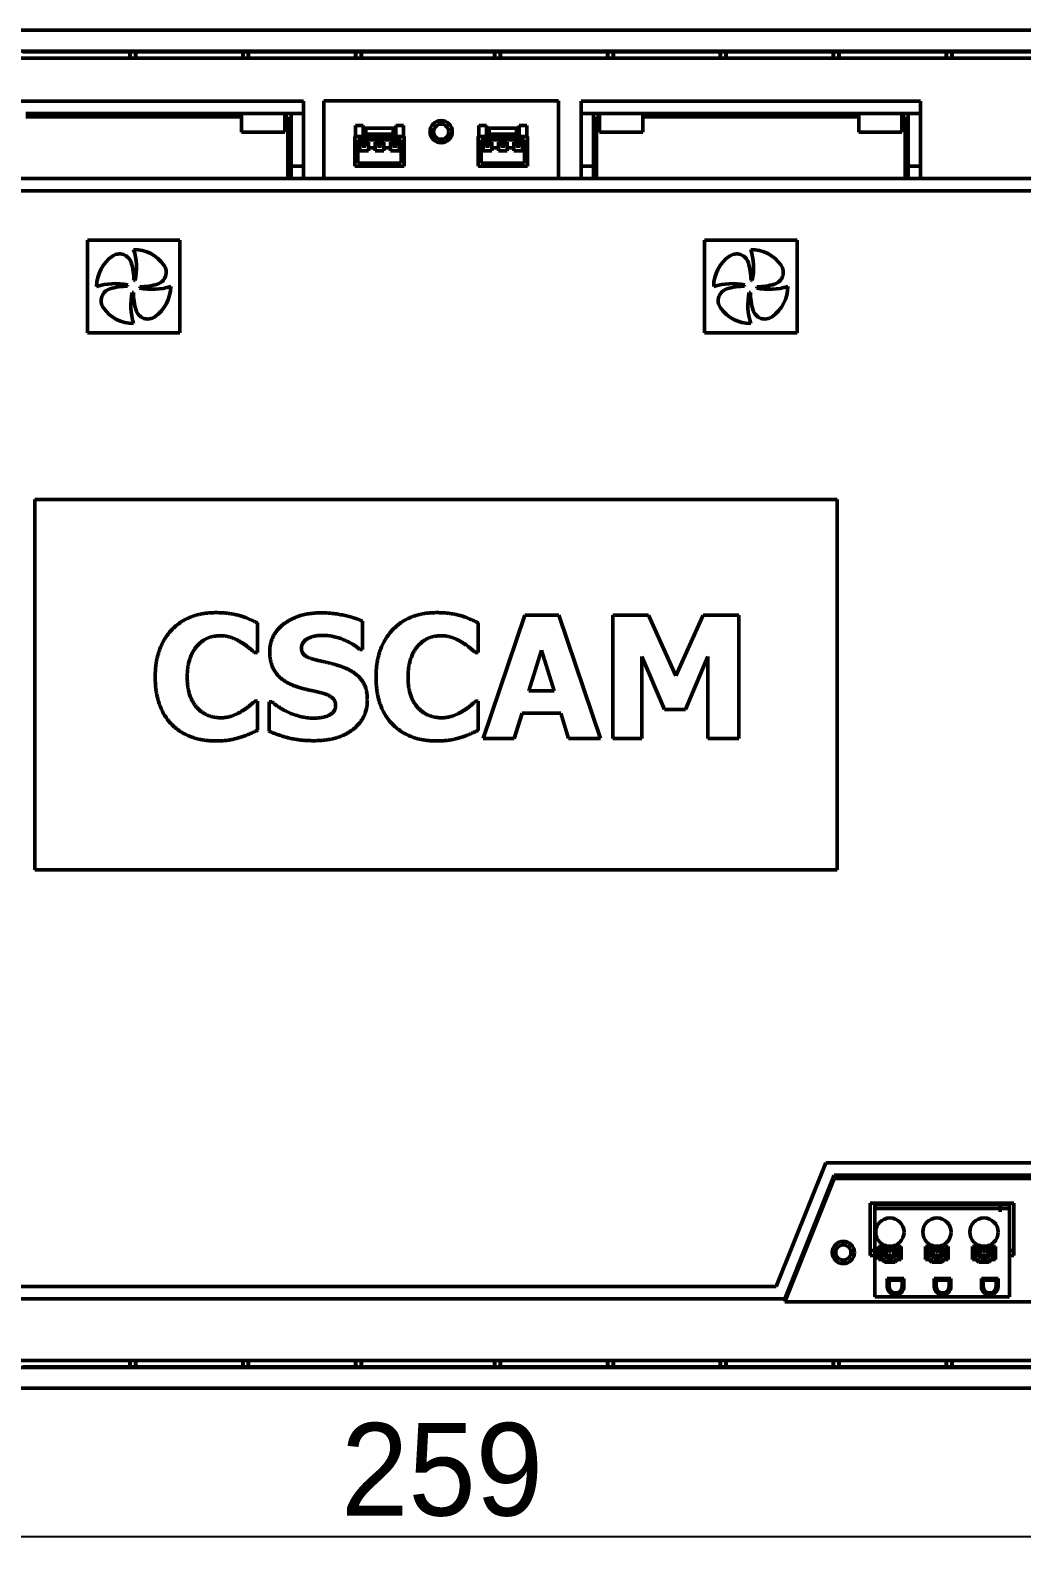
# Model space of a CAD drawing. Header units: millimetres. Extents: x 3233 to 5433, y 589 to 1940.
# Drawn here: x 4158.5 to 4319.2, y 1182.7 to 1428.2 of the extents above; entities that cross this region are included whole.
import ezdxf

# ---------------------------------------------------------------- set-up
doc = ezdxf.new("R2010")
doc.units = ezdxf.units.MM
doc.header["$LTSCALE"] = 1.8
doc.layers.add('외형선(ISO)', color=7, linetype='Continuous', lineweight=50)
doc.layers.add('치수(ISO)', color=7, linetype='Continuous', lineweight=25)
doc.styles.add('레이블 문자 (JIS)', font='')
doc.styles.get('레이블 문자 (JIS)').set_extended_font_data('Gulim')
doc.dimstyles.new('복사 대상기본값 (JIS)', dxfattribs={"dimscale": 1.5, "dimtxt": 3, "dimasz": 2, "dimexe": 1, "dimexo": 0.5, "dimgap": 0.8, "dimtad": 1, "dimdsep": 46, "dimtxsty": '레이블 문자 (JIS)', "dimblk": 'Filled-1', "dimcen": 0.09, "dimdle": 10, "dimclrd": 256, "dimclre": 256, "dimclrt": 256, "dimazin": 2, "dimtfac": 0.666667, "dimtmove": 0, "dimatfit": 3, "dimldrblk": 'OPEN', "dimfxl": 1, "dimtolj": 1, "dimtzin": 0, "dimlwd": -1, "dimlwe": -1, "dimarcsym": 0})

# ---------------------------------------------------------------- blocks, each defined once
blk = doc.blocks.new('Filled-1')
at = {"color": 0}
for p, q in [((0, 0), (-1, 0.1)), ((-1, 0.1), (-1, -0.1)), ((-1, 0), (0, 0)), ((-1, -0.1), (0, 0))]:
    blk.add_line(p, q, dxfattribs=at)
at = {"color": 0, "flags": 128}
blk.add_lwpolyline([(-1, -0.1), (0, 0), (-1, 0.1), (-1, -0.1)], dxfattribs=at)
at = {"color": 0}
blk.add_solid([(-1, -0.1), (0, 0), (-1, 0.1), (-1, -0.1)], dxfattribs=at)
blk = doc.blocks.new('*D377')
at = {"layer": 'Defpoints', "color": 0}
for p in [(4095.75, 1224.67), (4354.75, 1224.67), (4354.75, 1184.16)]:
    blk.add_point(p, dxfattribs=at)
at = {"layer": '치수(ISO)'}
for p, q in [((4095.75, 1223.92), (4095.75, 1182.66)), ((4354.75, 1223.92), (4354.75, 1182.66)), ((4098.75, 1184.16), (4351.75, 1184.16))]:
    blk.add_line(p, q, dxfattribs=at)
at = {"layer": '치수(ISO)', "linetype": 'ByBlock', "xscale": 3, "yscale": 3, "zscale": 3, "rotation": 180}
blk.add_blockref('Filled-1', (4095.75, 1184.16), dxfattribs=at)
at = {"layer": '치수(ISO)', "linetype": 'ByBlock', "xscale": 3, "yscale": 3, "zscale": 3}
blk.add_blockref('Filled-1', (4354.75, 1184.16), dxfattribs=at)
at = {"layer": '치수(ISO)', "insert": (4208.85, 1202.54), "char_height": 15, "attachment_point": 1, "style": '레이블 문자 (JIS)'}
blk.add_mtext('\\A1;259', dxfattribs=at)
blk = doc.blocks.new('_Open')
at = {"color": 0, "linetype": 'ByBlock', "lineweight": -2}
for p, q in [((-1, 0.167), (0, 0)), ((-1, -0.167), (0, 0)), ((0, 0), (-1, 0))]:
    blk.add_line(p, q, dxfattribs=at)

msp = doc.modelspace()

# ---------------------------------------------------------------- linework, layer by layer
at = {"layer": '외형선(ISO)'}
for p, q in [((4075.245, 1428.165), (4363.245, 1428.165)), ((4082.458, 1424.805), (4356.032, 1424.805)), ((4174.613, 1424.674), (4157.278, 1424.674)), ((4174.613, 1424.674), (4174.665, 1424.7)), ((4174.613, 1423.665), (4174.613, 1424.674)), ((4174.665, 1423.665), (4174.665, 1424.7)), ((4174.665, 1424.7), (4175.525, 1424.7)), ((4175.525, 1424.7), (4175.525, 1423.665)), ((4175.525, 1424.7), (4175.578, 1424.674)), ((4192.913, 1424.674), (4175.578, 1424.674)), ((4175.578, 1424.674), (4175.578, 1423.665)), ((4192.913, 1424.674), (4192.965, 1424.7)), ((4192.913, 1423.665), (4192.913, 1424.674)), ((4192.965, 1423.665), (4192.965, 1424.7)), ((4192.965, 1424.7), (4193.825, 1424.7)), ((4193.825, 1424.7), (4193.825, 1423.665)), ((4193.825, 1424.7), (4193.878, 1424.674)), ((4211.213, 1424.674), (4193.878, 1424.674)), ((4193.878, 1424.674), (4193.878, 1423.665)), ((4211.213, 1424.674), (4211.265, 1424.7)), ((4211.213, 1423.665), (4211.213, 1424.674)), ((4211.265, 1423.665), (4211.265, 1424.7)), ((4211.265, 1424.7), (4212.125, 1424.7)), ((4212.125, 1424.7), (4212.125, 1423.665)), ((4212.125, 1424.7), (4212.178, 1424.674)), ((4233.713, 1424.674), (4212.178, 1424.674)), ((4212.178, 1424.674), (4212.178, 1423.665)), ((4233.713, 1424.674), (4233.765, 1424.7)), ((4233.713, 1423.665), (4233.713, 1424.674)), ((4233.765, 1423.665), (4233.765, 1424.7)), ((4233.765, 1424.7), (4234.625, 1424.7)), ((4234.625, 1424.7), (4234.625, 1423.665)), ((4234.625, 1424.7), (4234.678, 1424.674)), ((4252.013, 1424.674), (4234.678, 1424.674)), ((4234.678, 1424.674), (4234.678, 1423.665)), ((4252.013, 1424.674), (4252.065, 1424.7)), ((4252.013, 1423.665), (4252.013, 1424.674)), ((4252.065, 1423.665), (4252.065, 1424.7)), ((4252.065, 1424.7), (4252.925, 1424.7)), ((4252.925, 1424.7), (4252.925, 1423.665)), ((4252.925, 1424.7), (4252.978, 1424.674)), ((4270.313, 1424.674), (4252.978, 1424.674)), ((4252.978, 1424.674), (4252.978, 1423.665)), ((4270.313, 1424.674), (4270.365, 1424.7)), ((4270.313, 1423.665), (4270.313, 1424.674)), ((4270.365, 1423.665), (4270.365, 1424.7)), ((4270.365, 1424.7), (4271.225, 1424.7)), ((4271.225, 1424.7), (4271.225, 1423.665)), ((4271.225, 1424.7), (4271.278, 1424.674)), ((4288.613, 1424.674), (4271.278, 1424.674)), ((4271.278, 1424.674), (4271.278, 1423.665)), ((4288.613, 1424.674), (4288.665, 1424.7)), ((4288.613, 1423.665), (4288.613, 1424.674)), ((4288.665, 1423.665), (4288.665, 1424.7)), ((4288.665, 1424.7), (4289.525, 1424.7)), ((4289.525, 1424.7), (4289.525, 1423.665)), ((4289.525, 1424.7), (4289.578, 1424.674)), ((4306.913, 1424.674), (4289.578, 1424.674)), ((4289.578, 1424.674), (4289.578, 1423.665)), ((4306.913, 1424.674), (4306.965, 1424.7)), ((4306.913, 1423.665), (4306.913, 1424.674)), ((4306.965, 1423.665), (4306.965, 1424.7)), ((4306.965, 1424.7), (4307.825, 1424.7)), ((4307.825, 1424.7), (4307.825, 1423.665)), ((4307.825, 1424.7), (4307.878, 1424.674)), ((4328.513, 1424.674), (4307.878, 1424.674)), ((4307.878, 1424.674), (4307.878, 1423.665)), ((4101.745, 1423.665), (4336.745, 1423.665)), ((4147.745, 1416.665), (4202.745, 1416.665)), ((4202.745, 1414.665), (4202.745, 1416.665)), ((4206.075, 1416.735), (4206.075, 1404.165)), ((4244.075, 1416.735), (4206.075, 1416.735)), ((4244.075, 1404.165), (4244.075, 1416.735)), ((4247.745, 1416.665), (4247.745, 1414.665)), ((4247.745, 1416.665), (4302.745, 1416.665)), ((4302.745, 1414.665), (4302.745, 1416.665)), ((4192.745, 1414.665), (4157.745, 1414.665)), ((4192.745, 1414.165), (4157.745, 1414.165)), ((4160.745, 1414.665), (4160.745, 1414.165)), ((4189.745, 1414.165), (4189.745, 1414.665)), ((4199.745, 1414.665), (4192.745, 1414.665)), ((4192.745, 1414.665), (4192.745, 1411.665)), ((4199.745, 1411.665), (4199.745, 1414.665)), ((4202.745, 1414.665), (4199.745, 1414.665)), ((4199.745, 1414.165), (4200.245, 1414.165)), ((4200.245, 1404.165), (4200.245, 1414.165)), ((4200.745, 1406.165), (4200.745, 1414.665)), ((4202.745, 1406.165), (4202.745, 1414.665)), ((4247.745, 1414.665), (4247.745, 1406.165)), ((4250.745, 1414.665), (4247.745, 1414.665)), ((4249.745, 1414.665), (4249.745, 1406.165)), ((4250.245, 1414.165), (4250.745, 1414.165)), ((4250.245, 1414.165), (4250.245, 1404.165)), ((4250.745, 1414.665), (4250.745, 1411.665)), ((4257.745, 1414.665), (4250.745, 1414.665)), ((4257.745, 1411.665), (4257.745, 1414.665)), ((4292.745, 1414.665), (4257.745, 1414.665)), ((4292.745, 1414.165), (4257.745, 1414.165)), ((4260.745, 1414.665), (4260.745, 1414.165)), ((4289.745, 1414.165), (4289.745, 1414.665)), ((4299.745, 1414.665), (4292.745, 1414.665)), ((4292.745, 1414.665), (4292.745, 1411.665)), ((4299.745, 1411.665), (4299.745, 1414.665)), ((4302.745, 1414.665), (4299.745, 1414.665)), ((4299.745, 1414.165), (4300.245, 1414.165)), ((4300.245, 1404.165), (4300.245, 1414.165)), ((4300.745, 1406.165), (4300.745, 1414.665)), ((4302.745, 1414.665), (4302.745, 1406.165)), ((4199.745, 1411.665), (4192.745, 1411.665)), ((4211.175, 1412.735), (4212.425, 1412.735)), ((4211.175, 1410.935), (4211.175, 1412.735)), ((4212.425, 1410.935), (4212.425, 1412.735)), ((4212.425, 1412.335), (4212.575, 1412.335)), ((4212.575, 1412.335), (4212.575, 1411.335)), ((4212.575, 1412.335), (4212.866, 1412.335)), ((4212.866, 1411.335), (4212.866, 1412.335)), ((4212.866, 1412.335), (4217.284, 1412.335)), ((4217.284, 1412.335), (4217.575, 1412.335)), ((4217.284, 1412.335), (4217.284, 1411.335)), ((4217.575, 1412.335), (4217.725, 1412.335)), ((4217.575, 1412.335), (4217.575, 1411.335)), ((4217.725, 1412.735), (4217.725, 1410.935)), ((4217.725, 1412.735), (4218.975, 1412.735)), ((4218.975, 1412.735), (4218.975, 1410.935)), ((4231.175, 1412.735), (4232.425, 1412.735)), ((4231.175, 1410.935), (4231.175, 1412.735)), ((4232.425, 1410.935), (4232.425, 1412.735)), ((4232.425, 1412.335), (4232.575, 1412.335)), ((4232.575, 1412.335), (4232.575, 1411.335)), ((4232.575, 1412.335), (4232.866, 1412.335)), ((4232.866, 1411.335), (4232.866, 1412.335)), ((4232.866, 1412.335), (4237.284, 1412.335)), ((4237.284, 1412.335), (4237.575, 1412.335)), ((4237.284, 1412.335), (4237.284, 1411.335)), ((4237.575, 1412.335), (4237.725, 1412.335)), ((4237.575, 1412.335), (4237.575, 1411.335)), ((4237.725, 1412.735), (4237.725, 1410.935)), ((4237.725, 1412.735), (4238.975, 1412.735)), ((4238.975, 1412.735), (4238.975, 1410.935)), ((4250.745, 1411.665), (4257.745, 1411.665)), ((4299.745, 1411.665), (4292.745, 1411.665)), ((4219.075, 1410.935), (4211.075, 1410.935)), ((4211.075, 1406.135), (4211.075, 1410.935)), ((4211.575, 1406.635), (4211.575, 1410.435)), ((4218.575, 1410.435), (4211.575, 1410.435)), ((4211.875, 1409.135), (4211.875, 1410.045)), ((4211.875, 1410.045), (4212.258, 1410.045)), ((4212.258, 1409.418), (4212.258, 1410.053)), ((4212.258, 1410.053), (4212.575, 1410.053)), ((4212.258, 1409.418), (4212.575, 1409.418)), ((4212.425, 1411.285), (4212.575, 1411.285)), ((4212.575, 1411.335), (4212.866, 1411.335)), ((4212.575, 1411.335), (4212.575, 1410.935)), ((4212.575, 1410.053), (4212.893, 1410.053)), ((4212.575, 1409.418), (4212.575, 1410.053)), ((4212.575, 1409.418), (4212.893, 1409.418)), ((4212.866, 1411.335), (4217.284, 1411.335)), ((4212.893, 1409.418), (4212.893, 1410.053)), ((4212.893, 1410.045), (4213.275, 1410.045)), ((4213.275, 1410.045), (4213.275, 1409.135)), ((4214.375, 1410.045), (4214.375, 1409.135)), ((4214.375, 1410.045), (4214.758, 1410.045)), ((4214.758, 1410.053), (4215.075, 1410.053)), ((4214.758, 1409.418), (4214.758, 1410.053)), ((4214.758, 1409.418), (4215.075, 1409.418)), ((4215.075, 1410.053), (4215.393, 1410.053)), ((4215.075, 1409.418), (4215.075, 1410.053)), ((4215.075, 1409.418), (4215.393, 1409.418)), ((4215.393, 1409.418), (4215.393, 1410.053)), ((4215.393, 1410.045), (4215.775, 1410.045)), ((4215.775, 1410.045), (4215.775, 1409.135)), ((4216.875, 1410.045), (4216.875, 1409.135)), ((4216.875, 1410.045), (4217.258, 1410.045)), ((4217.258, 1409.418), (4217.258, 1410.053)), ((4217.258, 1410.053), (4217.575, 1410.053)), ((4217.258, 1409.418), (4217.575, 1409.418)), ((4217.284, 1411.335), (4217.575, 1411.335)), ((4217.575, 1411.335), (4217.575, 1410.935)), ((4217.575, 1411.285), (4217.725, 1411.285)), ((4217.575, 1410.053), (4217.893, 1410.053)), ((4217.575, 1409.418), (4217.575, 1410.053)), ((4217.575, 1409.418), (4217.893, 1409.418)), ((4217.893, 1409.418), (4217.893, 1410.053)), ((4217.893, 1410.045), (4218.275, 1410.045)), ((4218.275, 1410.045), (4218.275, 1409.135)), ((4218.575, 1406.635), (4218.575, 1410.435)), ((4219.075, 1410.935), (4219.075, 1406.135)), ((4239.075, 1410.935), (4231.075, 1410.935)), ((4231.075, 1406.135), (4231.075, 1410.935)), ((4231.575, 1406.635), (4231.575, 1410.435)), ((4238.575, 1410.435), (4231.575, 1410.435)), ((4231.875, 1409.135), (4231.875, 1410.045)), ((4231.875, 1410.045), (4232.258, 1410.045)), ((4232.258, 1409.418), (4232.258, 1410.053)), ((4232.258, 1410.053), (4232.575, 1410.053)), ((4232.258, 1409.418), (4232.575, 1409.418)), ((4232.425, 1411.285), (4232.575, 1411.285)), ((4232.575, 1411.335), (4232.866, 1411.335)), ((4232.575, 1411.335), (4232.575, 1410.935)), ((4232.575, 1410.053), (4232.893, 1410.053)), ((4232.575, 1409.418), (4232.575, 1410.053)), ((4232.575, 1409.418), (4232.893, 1409.418)), ((4232.866, 1411.335), (4237.284, 1411.335)), ((4232.893, 1409.418), (4232.893, 1410.053)), ((4232.893, 1410.045), (4233.275, 1410.045)), ((4233.275, 1410.045), (4233.275, 1409.135)), ((4234.375, 1410.045), (4234.375, 1409.135)), ((4234.375, 1410.045), (4234.758, 1410.045)), ((4234.758, 1410.053), (4235.075, 1410.053)), ((4234.758, 1409.418), (4234.758, 1410.053)), ((4234.758, 1409.418), (4235.075, 1409.418)), ((4235.075, 1410.053), (4235.393, 1410.053)), ((4235.075, 1409.418), (4235.075, 1410.053)), ((4235.075, 1409.418), (4235.393, 1409.418)), ((4235.393, 1409.418), (4235.393, 1410.053)), ((4235.393, 1410.045), (4235.775, 1410.045)), ((4235.775, 1410.045), (4235.775, 1409.135)), ((4236.875, 1410.045), (4236.875, 1409.135)), ((4236.875, 1410.045), (4237.258, 1410.045)), ((4237.258, 1409.418), (4237.258, 1410.053)), ((4237.258, 1410.053), (4237.575, 1410.053)), ((4237.258, 1409.418), (4237.575, 1409.418)), ((4237.284, 1411.335), (4237.575, 1411.335)), ((4237.575, 1411.335), (4237.575, 1410.935)), ((4237.575, 1411.285), (4237.725, 1411.285)), ((4237.575, 1410.053), (4237.893, 1410.053)), ((4237.575, 1409.418), (4237.575, 1410.053)), ((4237.575, 1409.418), (4237.893, 1409.418)), ((4237.893, 1409.418), (4237.893, 1410.053)), ((4237.893, 1410.045), (4238.275, 1410.045)), ((4238.275, 1410.045), (4238.275, 1409.135)), ((4238.575, 1406.635), (4238.575, 1410.435)), ((4239.075, 1410.935), (4239.075, 1406.135)), ((4200.745, 1408.665), (4200.245, 1408.665)), ((4211.575, 1409.135), (4211.875, 1409.135)), ((4211.875, 1408.645), (4211.875, 1409.135)), ((4213.275, 1408.645), (4211.875, 1408.645)), ((4213.275, 1408.645), (4213.275, 1409.135)), ((4213.275, 1409.135), (4214.375, 1409.135)), ((4214.375, 1408.645), (4214.375, 1409.135)), ((4215.775, 1408.645), (4214.375, 1408.645)), ((4215.775, 1409.135), (4216.875, 1409.135)), ((4215.775, 1408.645), (4215.775, 1409.135)), ((4216.875, 1408.645), (4216.875, 1409.135)), ((4218.275, 1408.645), (4216.875, 1408.645)), ((4218.275, 1409.135), (4218.575, 1409.135)), ((4218.275, 1408.645), (4218.275, 1409.135)), ((4231.575, 1409.135), (4231.875, 1409.135)), ((4231.875, 1408.645), (4231.875, 1409.135)), ((4233.275, 1408.645), (4231.875, 1408.645)), ((4233.275, 1408.645), (4233.275, 1409.135)), ((4233.275, 1409.135), (4234.375, 1409.135)), ((4234.375, 1408.645), (4234.375, 1409.135)), ((4235.775, 1408.645), (4234.375, 1408.645)), ((4235.775, 1409.135), (4236.875, 1409.135)), ((4235.775, 1408.645), (4235.775, 1409.135)), ((4236.875, 1408.645), (4236.875, 1409.135)), ((4238.275, 1408.645), (4236.875, 1408.645)), ((4238.275, 1409.135), (4238.575, 1409.135)), ((4238.275, 1408.645), (4238.275, 1409.135)), ((4250.245, 1408.665), (4249.745, 1408.665)), ((4300.745, 1408.665), (4300.245, 1408.665)), ((4200.745, 1404.165), (4200.745, 1406.165)), ((4200.745, 1406.165), (4202.745, 1406.165)), ((4202.745, 1406.165), (4202.745, 1404.165)), ((4219.075, 1406.135), (4211.075, 1406.135)), ((4218.575, 1406.635), (4211.575, 1406.635)), ((4239.075, 1406.135), (4231.075, 1406.135)), ((4238.575, 1406.635), (4231.575, 1406.635)), ((4247.745, 1404.165), (4247.745, 1406.165)), ((4247.745, 1406.165), (4249.745, 1406.165)), ((4249.745, 1406.165), (4249.745, 1404.165)), ((4300.745, 1404.165), (4300.745, 1406.165)), ((4300.745, 1406.165), (4302.745, 1406.165)), ((4302.745, 1406.165), (4302.745, 1404.165)), ((4107.745, 1404.165), (4342.745, 1404.165)), ((4340.745, 1402.165), (4109.745, 1402.165)), ((4167.745, 1379.165), (4167.745, 1394.165)), ((4167.745, 1394.165), (4182.745, 1394.165)), ((4182.745, 1394.165), (4182.745, 1379.165)), ((4267.745, 1379.165), (4267.745, 1394.165)), ((4267.745, 1394.165), (4282.745, 1394.165)), ((4282.745, 1394.165), (4282.745, 1379.165)), ((4182.745, 1379.165), (4167.745, 1379.165)), ((4282.745, 1379.165), (4267.745, 1379.165)), ((4159.245, 1292.165), (4159.245, 1352.165)), ((4159.245, 1352.165), (4289.245, 1352.165)), ((4289.245, 1352.165), (4289.245, 1292.165)), ((4231.899, 1313.435), (4238.657, 1333.435)), ((4238.657, 1333.435), (4244.135, 1333.435)), ((4244.135, 1333.435), (4250.894, 1313.435)), ((4252.887, 1313.435), (4252.887, 1333.435)), ((4252.887, 1333.435), (4258.673, 1333.435)), ((4258.673, 1333.435), (4263.114, 1323.565)), ((4263.114, 1323.565), (4267.523, 1333.435)), ((4267.523, 1333.435), (4273.309, 1333.435)), ((4273.309, 1333.435), (4273.309, 1313.435)), ((4195.302, 1332.155), (4195.302, 1327.39)), ((4212.32, 1332.446), (4212.32, 1327.876)), ((4231.088, 1332.155), (4231.088, 1327.39)), ((4195.302, 1327.39), (4194.8, 1327.39)), ((4212.32, 1327.876), (4211.882, 1327.876)), ((4231.088, 1327.39), (4230.586, 1327.39)), ((4239.273, 1321.15), (4241.331, 1327.762)), ((4241.331, 1327.762), (4243.374, 1321.15)), ((4261.25, 1318.135), (4257.62, 1326.693)), ((4257.62, 1326.693), (4257.62, 1313.435)), ((4268.317, 1326.693), (4264.686, 1318.135)), ((4268.317, 1313.435), (4268.317, 1326.693)), ((4243.374, 1321.15), (4239.273, 1321.15)), ((4194.848, 1319.464), (4195.302, 1319.464)), ((4195.302, 1319.464), (4195.302, 1314.764)), ((4197.182, 1314.618), (4197.182, 1319.383)), ((4197.182, 1319.383), (4197.636, 1319.383)), ((4230.634, 1319.464), (4231.088, 1319.464)), ((4231.088, 1319.464), (4231.088, 1314.764)), ((4238.187, 1317.519), (4236.923, 1313.435)), ((4244.476, 1317.519), (4238.187, 1317.519)), ((4245.724, 1313.435), (4244.476, 1317.519)), ((4264.686, 1318.135), (4261.25, 1318.135)), ((4236.923, 1313.435), (4231.899, 1313.435)), ((4250.894, 1313.435), (4245.724, 1313.435)), ((4257.62, 1313.435), (4252.887, 1313.435)), ((4273.309, 1313.435), (4268.317, 1313.435)), ((4289.245, 1292.165), (4159.245, 1292.165)), ((4279.391, 1224.665), (4287.391, 1244.665)), ((4288.745, 1242.665), (4280.745, 1222.665)), ((4287.391, 1244.665), (4325.099, 1244.665)), ((4323.745, 1242.665), (4288.745, 1242.665)), ((4288.745, 1242.165), (4280.745, 1222.165)), ((4323.745, 1242.165), (4288.745, 1242.165)), ((4294.625, 1230.465), (4294.625, 1238.165)), ((4294.625, 1238.165), (4317.865, 1238.165)), ((4295.335, 1237.765), (4295.335, 1237.965)), ((4315.655, 1237.965), (4295.335, 1237.965)), ((4295.335, 1237.765), (4295.335, 1237.315)), ((4315.655, 1237.965), (4317.155, 1237.965)), ((4315.655, 1237.965), (4315.655, 1237.765)), ((4315.655, 1237.315), (4315.655, 1237.765)), ((4317.155, 1237.965), (4317.155, 1237.765)), ((4317.155, 1237.265), (4317.155, 1237.765)), ((4317.865, 1230.465), (4317.865, 1238.165)), ((4295.335, 1236.815), (4295.335, 1237.315)), ((4315.655, 1237.315), (4295.335, 1237.315)), ((4295.335, 1236.815), (4295.335, 1229.148)), ((4315.655, 1237.315), (4315.655, 1236.815)), ((4315.655, 1237.265), (4317.155, 1237.265)), ((4315.655, 1236.765), (4315.655, 1236.815)), ((4317.155, 1237.265), (4317.155, 1236.765)), ((4317.155, 1229.148), (4317.155, 1236.765)), ((4294.625, 1229.665), (4294.625, 1230.465)), ((4294.625, 1230.465), (4295.335, 1230.465)), ((4295.945, 1229.148), (4295.945, 1231.115)), ((4295.945, 1231.115), (4299.645, 1231.115)), ((4296.045, 1231.065), (4299.545, 1231.065)), ((4296.045, 1230.487), (4296.045, 1231.065)), ((4296.045, 1230.487), (4297.034, 1230.487)), ((4296.045, 1230.265), (4296.045, 1230.487)), ((4297.508, 1230.265), (4296.045, 1230.265)), ((4299.545, 1230.265), (4298.083, 1230.265)), ((4298.557, 1230.487), (4299.545, 1230.487)), ((4299.545, 1231.065), (4299.545, 1230.487)), ((4299.545, 1230.487), (4299.545, 1230.265)), ((4299.645, 1231.115), (4299.645, 1229.148)), ((4303.565, 1229.148), (4303.565, 1231.115)), ((4303.565, 1231.115), (4307.265, 1231.115)), ((4303.665, 1231.065), (4307.165, 1231.065)), ((4303.665, 1230.487), (4303.665, 1231.065)), ((4303.665, 1230.487), (4304.654, 1230.487)), ((4303.665, 1230.265), (4303.665, 1230.487)), ((4305.128, 1230.265), (4303.665, 1230.265)), ((4307.165, 1230.265), (4305.703, 1230.265)), ((4306.177, 1230.487), (4307.165, 1230.487)), ((4307.165, 1231.065), (4307.165, 1230.487)), ((4307.165, 1230.487), (4307.165, 1230.265)), ((4307.265, 1231.115), (4307.265, 1229.148)), ((4311.185, 1229.148), (4311.185, 1231.115)), ((4311.185, 1231.115), (4314.885, 1231.115)), ((4311.285, 1231.065), (4314.785, 1231.065)), ((4311.285, 1230.487), (4311.285, 1231.065)), ((4311.285, 1230.487), (4312.274, 1230.487)), ((4311.285, 1230.265), (4311.285, 1230.487)), ((4312.748, 1230.265), (4311.285, 1230.265)), ((4314.785, 1230.265), (4313.323, 1230.265)), ((4313.797, 1230.487), (4314.785, 1230.487)), ((4314.785, 1231.065), (4314.785, 1230.487)), ((4314.785, 1230.487), (4314.785, 1230.265)), ((4314.885, 1231.115), (4314.885, 1229.148)), ((4317.155, 1230.465), (4317.865, 1230.465)), ((4317.865, 1230.465), (4317.865, 1229.665)), ((4295.335, 1229.665), (4294.625, 1229.665)), ((4295.335, 1228.9), (4295.335, 1229.148)), ((4295.335, 1228.9), (4295.335, 1227.726)), ((4295.335, 1227.726), (4295.335, 1226.734)), ((4295.945, 1229.148), (4295.945, 1229.015)), ((4296.545, 1229.015), (4295.945, 1229.015)), ((4297.508, 1229.865), (4296.045, 1229.865)), ((4296.045, 1229.643), (4296.045, 1229.865)), ((4297.034, 1229.643), (4296.045, 1229.643)), ((4296.045, 1229.065), (4296.045, 1229.643)), ((4296.695, 1229.065), (4296.045, 1229.065)), ((4296.545, 1229.015), (4296.661, 1228.9)), ((4296.945, 1228.615), (4296.661, 1228.9)), ((4297.045, 1228.715), (4296.695, 1229.065)), ((4298.645, 1228.615), (4296.945, 1228.615)), ((4298.545, 1228.715), (4297.045, 1228.715)), ((4299.545, 1229.865), (4298.083, 1229.865)), ((4298.895, 1229.065), (4298.545, 1228.715)), ((4299.545, 1229.643), (4298.557, 1229.643)), ((4298.93, 1228.9), (4298.645, 1228.615)), ((4299.545, 1229.065), (4298.895, 1229.065)), ((4298.93, 1228.9), (4299.045, 1229.015)), ((4299.645, 1229.015), (4299.045, 1229.015)), ((4299.545, 1229.865), (4299.545, 1229.643)), ((4299.545, 1229.643), (4299.545, 1229.065)), ((4299.645, 1229.015), (4299.645, 1229.148)), ((4303.565, 1229.148), (4303.565, 1229.015)), ((4304.165, 1229.015), (4303.565, 1229.015)), ((4305.128, 1229.865), (4303.665, 1229.865)), ((4303.665, 1229.643), (4303.665, 1229.865)), ((4304.654, 1229.643), (4303.665, 1229.643)), ((4303.665, 1229.065), (4303.665, 1229.643)), ((4304.315, 1229.065), (4303.665, 1229.065)), ((4304.165, 1229.015), (4304.281, 1228.9)), ((4304.565, 1228.615), (4304.281, 1228.9)), ((4304.665, 1228.715), (4304.315, 1229.065)), ((4306.265, 1228.615), (4304.565, 1228.615)), ((4306.165, 1228.715), (4304.665, 1228.715)), ((4307.165, 1229.865), (4305.703, 1229.865)), ((4306.515, 1229.065), (4306.165, 1228.715)), ((4307.165, 1229.643), (4306.177, 1229.643)), ((4306.55, 1228.9), (4306.265, 1228.615)), ((4307.165, 1229.065), (4306.515, 1229.065)), ((4306.55, 1228.9), (4306.665, 1229.015)), ((4307.265, 1229.015), (4306.665, 1229.015)), ((4307.165, 1229.865), (4307.165, 1229.643)), ((4307.165, 1229.643), (4307.165, 1229.065)), ((4307.265, 1229.015), (4307.265, 1229.148)), ((4311.185, 1229.148), (4311.185, 1229.015)), ((4311.785, 1229.015), (4311.185, 1229.015)), ((4312.748, 1229.865), (4311.285, 1229.865)), ((4311.285, 1229.643), (4311.285, 1229.865)), ((4312.274, 1229.643), (4311.285, 1229.643)), ((4311.285, 1229.065), (4311.285, 1229.643)), ((4311.935, 1229.065), (4311.285, 1229.065)), ((4311.785, 1229.015), (4311.901, 1228.9)), ((4312.185, 1228.615), (4311.901, 1228.9)), ((4312.285, 1228.715), (4311.935, 1229.065)), ((4313.885, 1228.615), (4312.185, 1228.615)), ((4313.785, 1228.715), (4312.285, 1228.715)), ((4314.785, 1229.865), (4313.323, 1229.865)), ((4314.135, 1229.065), (4313.785, 1228.715)), ((4314.785, 1229.643), (4313.797, 1229.643)), ((4314.17, 1228.9), (4313.885, 1228.615)), ((4314.785, 1229.065), (4314.135, 1229.065)), ((4314.17, 1228.9), (4314.285, 1229.015)), ((4314.885, 1229.015), (4314.285, 1229.015)), ((4314.785, 1229.865), (4314.785, 1229.643)), ((4314.785, 1229.643), (4314.785, 1229.065)), ((4314.885, 1229.015), (4314.885, 1229.148)), ((4317.865, 1229.665), (4317.155, 1229.665)), ((4317.155, 1229.148), (4317.155, 1228.9)), ((4317.155, 1227.726), (4317.155, 1228.9)), ((4317.155, 1226.734), (4317.155, 1227.726)), ((4295.335, 1226.734), (4295.335, 1223.165)), ((4297.675, 1225.665), (4297.375, 1225.965)), ((4297.375, 1225.965), (4300.075, 1225.965)), ((4297.375, 1224.665), (4297.375, 1225.965)), ((4299.775, 1225.665), (4297.675, 1225.665)), ((4297.675, 1224.665), (4297.675, 1225.665)), ((4300.075, 1225.965), (4299.775, 1225.665)), ((4299.775, 1224.665), (4299.775, 1225.665)), ((4300.075, 1225.965), (4300.075, 1224.665)), ((4305.295, 1225.665), (4304.995, 1225.965)), ((4304.995, 1225.965), (4307.695, 1225.965)), ((4304.995, 1224.665), (4304.995, 1225.965)), ((4307.395, 1225.665), (4305.295, 1225.665)), ((4305.295, 1224.665), (4305.295, 1225.665)), ((4307.695, 1225.965), (4307.395, 1225.665)), ((4307.395, 1224.665), (4307.395, 1225.665)), ((4307.695, 1225.965), (4307.695, 1224.665)), ((4312.615, 1225.965), (4315.315, 1225.965)), ((4312.915, 1225.665), (4312.615, 1225.965)), ((4312.615, 1224.665), (4312.615, 1225.965)), ((4315.015, 1225.665), (4312.915, 1225.665)), ((4312.915, 1224.665), (4312.915, 1225.665)), ((4315.315, 1225.965), (4315.015, 1225.665)), ((4315.015, 1224.665), (4315.015, 1225.665)), ((4315.315, 1225.965), (4315.315, 1224.665)), ((4317.155, 1223.165), (4317.155, 1226.734)), ((4280.745, 1222.665), (4107.745, 1222.665)), ((4109.745, 1224.665), (4279.391, 1224.665)), ((4295.335, 1222.965), (4295.335, 1223.165)), ((4317.155, 1222.965), (4295.335, 1222.965)), ((4317.155, 1223.165), (4317.155, 1222.965)), ((4280.745, 1222.165), (4331.745, 1222.165)), ((4356.029, 1211.525), (4082.462, 1211.525)), ((4336.745, 1212.665), (4101.745, 1212.665)), ((4174.613, 1211.656), (4157.278, 1211.656)), ((4174.613, 1212.665), (4174.613, 1211.656)), ((4174.665, 1211.63), (4174.613, 1211.656)), ((4174.665, 1211.63), (4174.665, 1212.665)), ((4175.525, 1211.63), (4174.665, 1211.63)), ((4175.525, 1212.665), (4175.525, 1211.63)), ((4175.578, 1211.656), (4175.525, 1211.63)), ((4175.578, 1211.656), (4175.578, 1212.665)), ((4192.913, 1211.656), (4175.578, 1211.656)), ((4192.913, 1212.665), (4192.913, 1211.656)), ((4192.965, 1211.63), (4192.913, 1211.656)), ((4192.965, 1211.63), (4192.965, 1212.665)), ((4193.825, 1211.63), (4192.965, 1211.63)), ((4193.825, 1212.665), (4193.825, 1211.63)), ((4193.878, 1211.656), (4193.825, 1211.63)), ((4193.878, 1211.656), (4193.878, 1212.665)), ((4211.213, 1211.656), (4193.878, 1211.656)), ((4211.213, 1212.665), (4211.213, 1211.656)), ((4211.265, 1211.63), (4211.213, 1211.656)), ((4211.265, 1211.63), (4211.265, 1212.665)), ((4212.125, 1211.63), (4211.265, 1211.63)), ((4212.125, 1212.665), (4212.125, 1211.63)), ((4212.178, 1211.656), (4212.125, 1211.63)), ((4212.178, 1211.656), (4212.178, 1212.665)), ((4233.713, 1211.656), (4212.178, 1211.656)), ((4233.713, 1212.665), (4233.713, 1211.656)), ((4233.765, 1211.63), (4233.713, 1211.656)), ((4233.765, 1211.63), (4233.765, 1212.665)), ((4234.625, 1211.63), (4233.765, 1211.63)), ((4234.625, 1212.665), (4234.625, 1211.63)), ((4234.678, 1211.656), (4234.625, 1211.63)), ((4234.678, 1211.656), (4234.678, 1212.665)), ((4252.013, 1211.656), (4234.678, 1211.656)), ((4252.013, 1212.665), (4252.013, 1211.656)), ((4252.065, 1211.63), (4252.013, 1211.656)), ((4252.065, 1211.63), (4252.065, 1212.665)), ((4252.925, 1211.63), (4252.065, 1211.63)), ((4252.925, 1212.665), (4252.925, 1211.63)), ((4252.978, 1211.656), (4252.925, 1211.63)), ((4252.978, 1211.656), (4252.978, 1212.665)), ((4270.313, 1211.656), (4252.978, 1211.656)), ((4270.313, 1212.665), (4270.313, 1211.656)), ((4270.365, 1211.63), (4270.313, 1211.656)), ((4270.365, 1211.63), (4270.365, 1212.665)), ((4271.225, 1211.63), (4270.365, 1211.63)), ((4271.225, 1212.665), (4271.225, 1211.63)), ((4271.278, 1211.656), (4271.225, 1211.63)), ((4271.278, 1211.656), (4271.278, 1212.665)), ((4288.613, 1211.656), (4271.278, 1211.656)), ((4288.613, 1212.665), (4288.613, 1211.656)), ((4288.665, 1211.63), (4288.613, 1211.656)), ((4288.665, 1211.63), (4288.665, 1212.665)), ((4289.525, 1211.63), (4288.665, 1211.63)), ((4289.525, 1212.665), (4289.525, 1211.63)), ((4289.578, 1211.656), (4289.525, 1211.63)), ((4289.578, 1211.656), (4289.578, 1212.665)), ((4306.913, 1211.656), (4289.578, 1211.656)), ((4306.913, 1212.665), (4306.913, 1211.656)), ((4306.965, 1211.63), (4306.913, 1211.656)), ((4306.965, 1211.63), (4306.965, 1212.665)), ((4307.825, 1211.63), (4306.965, 1211.63)), ((4307.825, 1212.665), (4307.825, 1211.63)), ((4307.878, 1211.656), (4307.825, 1211.63)), ((4307.878, 1211.656), (4307.878, 1212.665)), ((4328.513, 1211.656), (4307.878, 1211.656)), ((4363.245, 1208.165), (4075.245, 1208.165))]:
    msp.add_line(p, q, dxfattribs=at)
for centre, radius in [((4225.075, 1411.735), 1.8), ((4225.075, 1411.735), 1.23), ((4297.795, 1233.465), 2.3), ((4305.415, 1233.465), 2.3), ((4313.035, 1233.465), 2.3), ((4290.245, 1230.165), 1.8), ((4290.245, 1230.165), 1.23)]:
    msp.add_circle(centre, radius, dxfattribs=at)
for centre, radius, start, end in [((4175.245, 1386.665), 6, 35.084, 90), ((4165.706, 1389.665), 10, 348.27436, 17.4576), ((4275.245, 1386.665), 6, 35.084, 90), ((4265.706, 1389.665), 10, 348.27436, 17.4576), ((4175.245, 1386.665), 6, 125.084, 180), ((4172.946, 1389.938), 2, 16.87404, 125.084), ((4165.291, 1387.616), 10, 0.27436, 16.87404), ((4178.519, 1388.964), 2, 286.87404, 35.084), ((4275.245, 1386.665), 6, 125.084, 180), ((4272.946, 1389.938), 2, 16.87404, 125.084), ((4265.291, 1387.616), 10, 0.27436, 16.87404), ((4278.519, 1388.964), 2, 286.87404, 35.084), ((4172.245, 1377.126), 10, 78.27436, 107.4576), ((4175.245, 1386.665), 1, 75.40838, 87.40838), ((4272.245, 1377.126), 10, 78.27436, 107.4576), ((4275.245, 1386.665), 1, 75.40838, 87.40838), ((4171.972, 1384.366), 2, 106.87404, 215.084), ((4174.294, 1376.71), 10, 90.27436, 106.87404), ((4175.245, 1386.665), 1, 165.40838, 177.40838), ((4184.785, 1383.665), 10, 168.27436, 197.4576), ((4175.245, 1386.665), 1, 255.40838, 267.40838), ((4185.2, 1385.714), 10, 180.27436, 196.87404), ((4178.245, 1396.204), 10, 258.27436, 287.4576), ((4175.245, 1386.665), 1, 345.40838, 357.40838), ((4176.196, 1396.62), 10, 270.27436, 286.87404), ((4175.245, 1386.665), 6, 305.084, 0), ((4271.972, 1384.366), 2, 106.87404, 215.084), ((4274.294, 1376.71), 10, 90.27436, 106.87404), ((4275.245, 1386.665), 1, 165.40838, 177.40838), ((4284.785, 1383.665), 10, 168.27436, 197.4576), ((4275.245, 1386.665), 1, 255.40838, 267.40838), ((4285.2, 1385.714), 10, 180.27436, 196.87404), ((4278.245, 1396.204), 10, 258.27436, 287.4576), ((4275.245, 1386.665), 1, 345.40838, 357.40838), ((4276.196, 1396.62), 10, 270.27436, 286.87404), ((4275.245, 1386.665), 6, 305.084, 0), ((4175.245, 1386.665), 6, 215.084, 270), ((4177.544, 1383.392), 2, 196.87404, 305.084), ((4275.245, 1386.665), 6, 215.084, 270), ((4277.544, 1383.392), 2, 196.87404, 305.084), ((4297.795, 1230.065), 0.871, 28.97257, 151.02743), ((4297.795, 1230.065), 0.35, 34.8499, 145.1501), ((4305.415, 1230.065), 0.871, 28.97257, 151.02743), ((4305.415, 1230.065), 0.35, 34.8499, 145.1501), ((4313.035, 1230.065), 0.871, 28.97257, 151.02743), ((4313.035, 1230.065), 0.35, 34.8499, 145.1501), ((4297.795, 1230.065), 0.871, 208.97257, 331.02743), ((4297.795, 1230.065), 0.35, 214.8499, 325.1501), ((4305.415, 1230.065), 0.871, 208.97257, 331.02743), ((4305.415, 1230.065), 0.35, 214.8499, 325.1501), ((4313.035, 1230.065), 0.871, 208.97257, 331.02743), ((4313.035, 1230.065), 0.35, 214.8499, 325.1501), ((4298.725, 1224.665), 1.35, 180, 0), ((4298.725, 1224.665), 1.05, 180, 0), ((4306.345, 1224.665), 1.35, 180, 0), ((4306.345, 1224.665), 1.05, 180, 0), ((4313.965, 1224.665), 1.35, 180, 0), ((4313.965, 1224.665), 1.05, 180, 0)]:
    msp.add_arc(centre, radius, start, end, dxfattribs=at)
for points in [[(4178.738, 1323.419), (4178.738, 1328.168), (4184.038, 1333.824), (4188.544, 1333.824)], [(4188.544, 1333.824), (4189.727, 1333.824), (4191.639, 1333.549), (4192.515, 1333.322)], [(4192.515, 1333.322), (4193.195, 1333.111), (4194.8, 1332.414), (4195.302, 1332.155)], [(4197.296, 1327.503), (4197.296, 1330.307), (4202.045, 1333.792), (4205.61, 1333.792)], [(4205.61, 1333.792), (4207.393, 1333.792), (4210.926, 1333.062), (4212.32, 1332.446)], [(4214.524, 1323.419), (4214.524, 1328.168), (4219.824, 1333.824), (4224.33, 1333.824)], [(4224.33, 1333.824), (4225.513, 1333.824), (4227.425, 1333.549), (4228.301, 1333.322)], [(4228.301, 1333.322), (4228.981, 1333.111), (4230.586, 1332.414), (4231.088, 1332.155)], [(4185.626, 1328.54), (4184.881, 1327.779), (4183.925, 1325.169), (4183.925, 1323.403)], [(4189.338, 1330.08), (4188.252, 1330.08), (4186.453, 1329.399), (4185.626, 1328.54)], [(4192.628, 1329.043), (4191.931, 1329.48), (4190.262, 1330.08), (4189.338, 1330.08)], [(4194.8, 1327.39), (4194.427, 1327.714), (4193.325, 1328.621), (4192.628, 1329.043)], [(4203.584, 1329.691), (4203.114, 1329.48), (4202.433, 1328.638), (4202.433, 1328.119)], [(4205.869, 1330.145), (4205.205, 1330.145), (4204.168, 1329.95), (4203.584, 1329.691)], [(4211.882, 1327.876), (4210.764, 1328.832), (4207.555, 1330.145), (4205.869, 1330.145)], [(4221.412, 1328.54), (4220.667, 1327.779), (4219.711, 1325.169), (4219.711, 1323.403)], [(4225.124, 1330.08), (4224.038, 1330.08), (4222.239, 1329.399), (4221.412, 1328.54)], [(4228.414, 1329.043), (4227.717, 1329.48), (4226.048, 1330.08), (4225.124, 1330.08)], [(4230.586, 1327.39), (4230.213, 1327.714), (4229.111, 1328.621), (4228.414, 1329.043)], [(4201.623, 1321.847), (4199.305, 1322.657), (4197.296, 1325.429), (4197.296, 1327.503)], [(4202.433, 1328.119), (4202.433, 1327.341), (4203.519, 1326.45), (4205.075, 1326.093)], [(4205.075, 1326.093), (4206.08, 1325.866), (4207.944, 1325.429), (4209.014, 1325.056)], [(4188.527, 1313.046), (4184.022, 1313.046), (4178.738, 1318.492), (4178.738, 1323.419)], [(4183.925, 1323.403), (4183.925, 1321.539), (4184.913, 1318.994), (4185.724, 1318.216)], [(4209.014, 1325.056), (4211.088, 1324.294), (4213.114, 1321.766), (4213.114, 1319.691)], [(4224.314, 1313.046), (4219.808, 1313.046), (4214.524, 1318.492), (4214.524, 1323.419)], [(4219.711, 1323.403), (4219.711, 1321.539), (4220.699, 1318.994), (4221.51, 1318.216)], [(4205.983, 1320.745), (4204.962, 1321.02), (4202.644, 1321.49), (4201.623, 1321.847)], [(4192.774, 1317.86), (4193.455, 1318.265), (4194.476, 1319.124), (4194.848, 1319.464)], [(4197.636, 1319.383), (4199.143, 1318.103), (4202.758, 1316.725), (4204.459, 1316.725)], [(4213.114, 1319.691), (4213.114, 1316.709), (4208.43, 1313.078), (4204.443, 1313.078)], [(4207.976, 1318.832), (4207.976, 1319.594), (4206.793, 1320.534), (4205.983, 1320.745)], [(4206.728, 1317.114), (4207.247, 1317.341), (4207.976, 1318.168), (4207.976, 1318.832)], [(4228.56, 1317.86), (4229.241, 1318.265), (4230.262, 1319.124), (4230.634, 1319.464)], [(4185.724, 1318.216), (4186.502, 1317.454), (4188.414, 1316.79), (4189.37, 1316.79)], [(4189.37, 1316.79), (4190.359, 1316.79), (4192.158, 1317.454), (4192.774, 1317.86)], [(4204.459, 1316.725), (4204.897, 1316.725), (4206.307, 1316.92), (4206.728, 1317.114)], [(4221.51, 1318.216), (4222.288, 1317.454), (4224.2, 1316.79), (4225.156, 1316.79)], [(4225.156, 1316.79), (4226.145, 1316.79), (4227.944, 1317.454), (4228.56, 1317.86)], [(4192.531, 1313.63), (4191.591, 1313.338), (4189.954, 1313.046), (4188.527, 1313.046)], [(4195.302, 1314.764), (4194.751, 1314.505), (4193.309, 1313.856), (4192.531, 1313.63)], [(4204.443, 1313.078), (4202.142, 1313.078), (4198.673, 1313.97), (4197.182, 1314.618)], [(4228.317, 1313.63), (4227.377, 1313.338), (4225.74, 1313.046), (4224.314, 1313.046)], [(4231.088, 1314.764), (4230.537, 1314.505), (4229.095, 1313.856), (4228.317, 1313.63)]]:
    msp.add_open_spline(points, degree=2, dxfattribs=at)
for points in [[(4297.508, 1230.265), (4297.377, 1230.326), (4297.034, 1230.487)], [(4298.557, 1230.487), (4298.214, 1230.326), (4298.083, 1230.265)], [(4305.128, 1230.265), (4304.997, 1230.326), (4304.654, 1230.487)], [(4306.177, 1230.487), (4305.834, 1230.326), (4305.703, 1230.265)], [(4312.748, 1230.265), (4312.617, 1230.326), (4312.274, 1230.487)], [(4313.797, 1230.487), (4313.454, 1230.326), (4313.323, 1230.265)], [(4297.034, 1229.643), (4297.377, 1229.804), (4297.508, 1229.865)], [(4298.083, 1229.865), (4298.214, 1229.804), (4298.557, 1229.643)], [(4304.654, 1229.643), (4304.997, 1229.804), (4305.128, 1229.865)], [(4305.703, 1229.865), (4305.834, 1229.804), (4306.177, 1229.643)], [(4312.274, 1229.643), (4312.617, 1229.804), (4312.748, 1229.865)], [(4313.323, 1229.865), (4313.454, 1229.804), (4313.797, 1229.643)]]:
    msp.add_rational_spline(points, [1, 1.11919584741, 1], degree=2, dxfattribs=at)

# ---------------------------------------------------------------- dimensions: what is measured, and where the dimension line sits
at = {"layer": '치수(ISO)'}
dim = msp.add_linear_dim(base=(4354.745, 1184.165), p1=(4095.745, 1224.665), p2=(4354.745, 1224.665), angle=180, dimstyle='복사 대상기본값 (JIS)', override={"dimtxt": 10, "dimgap": 2, "dimtxsty": '레이블 문자 (JIS)', "dimtofl": 0, "dimatfit": 1, "dimldrblk": 'Open'}, dxfattribs=at)
dim.commit()
dim.dimension.update_dxf_attribs({"geometry": '*D377', "text_midpoint": (4225.245, 1184.165), "dimtype": 160})

doc.saveas('drawing.dxf')
